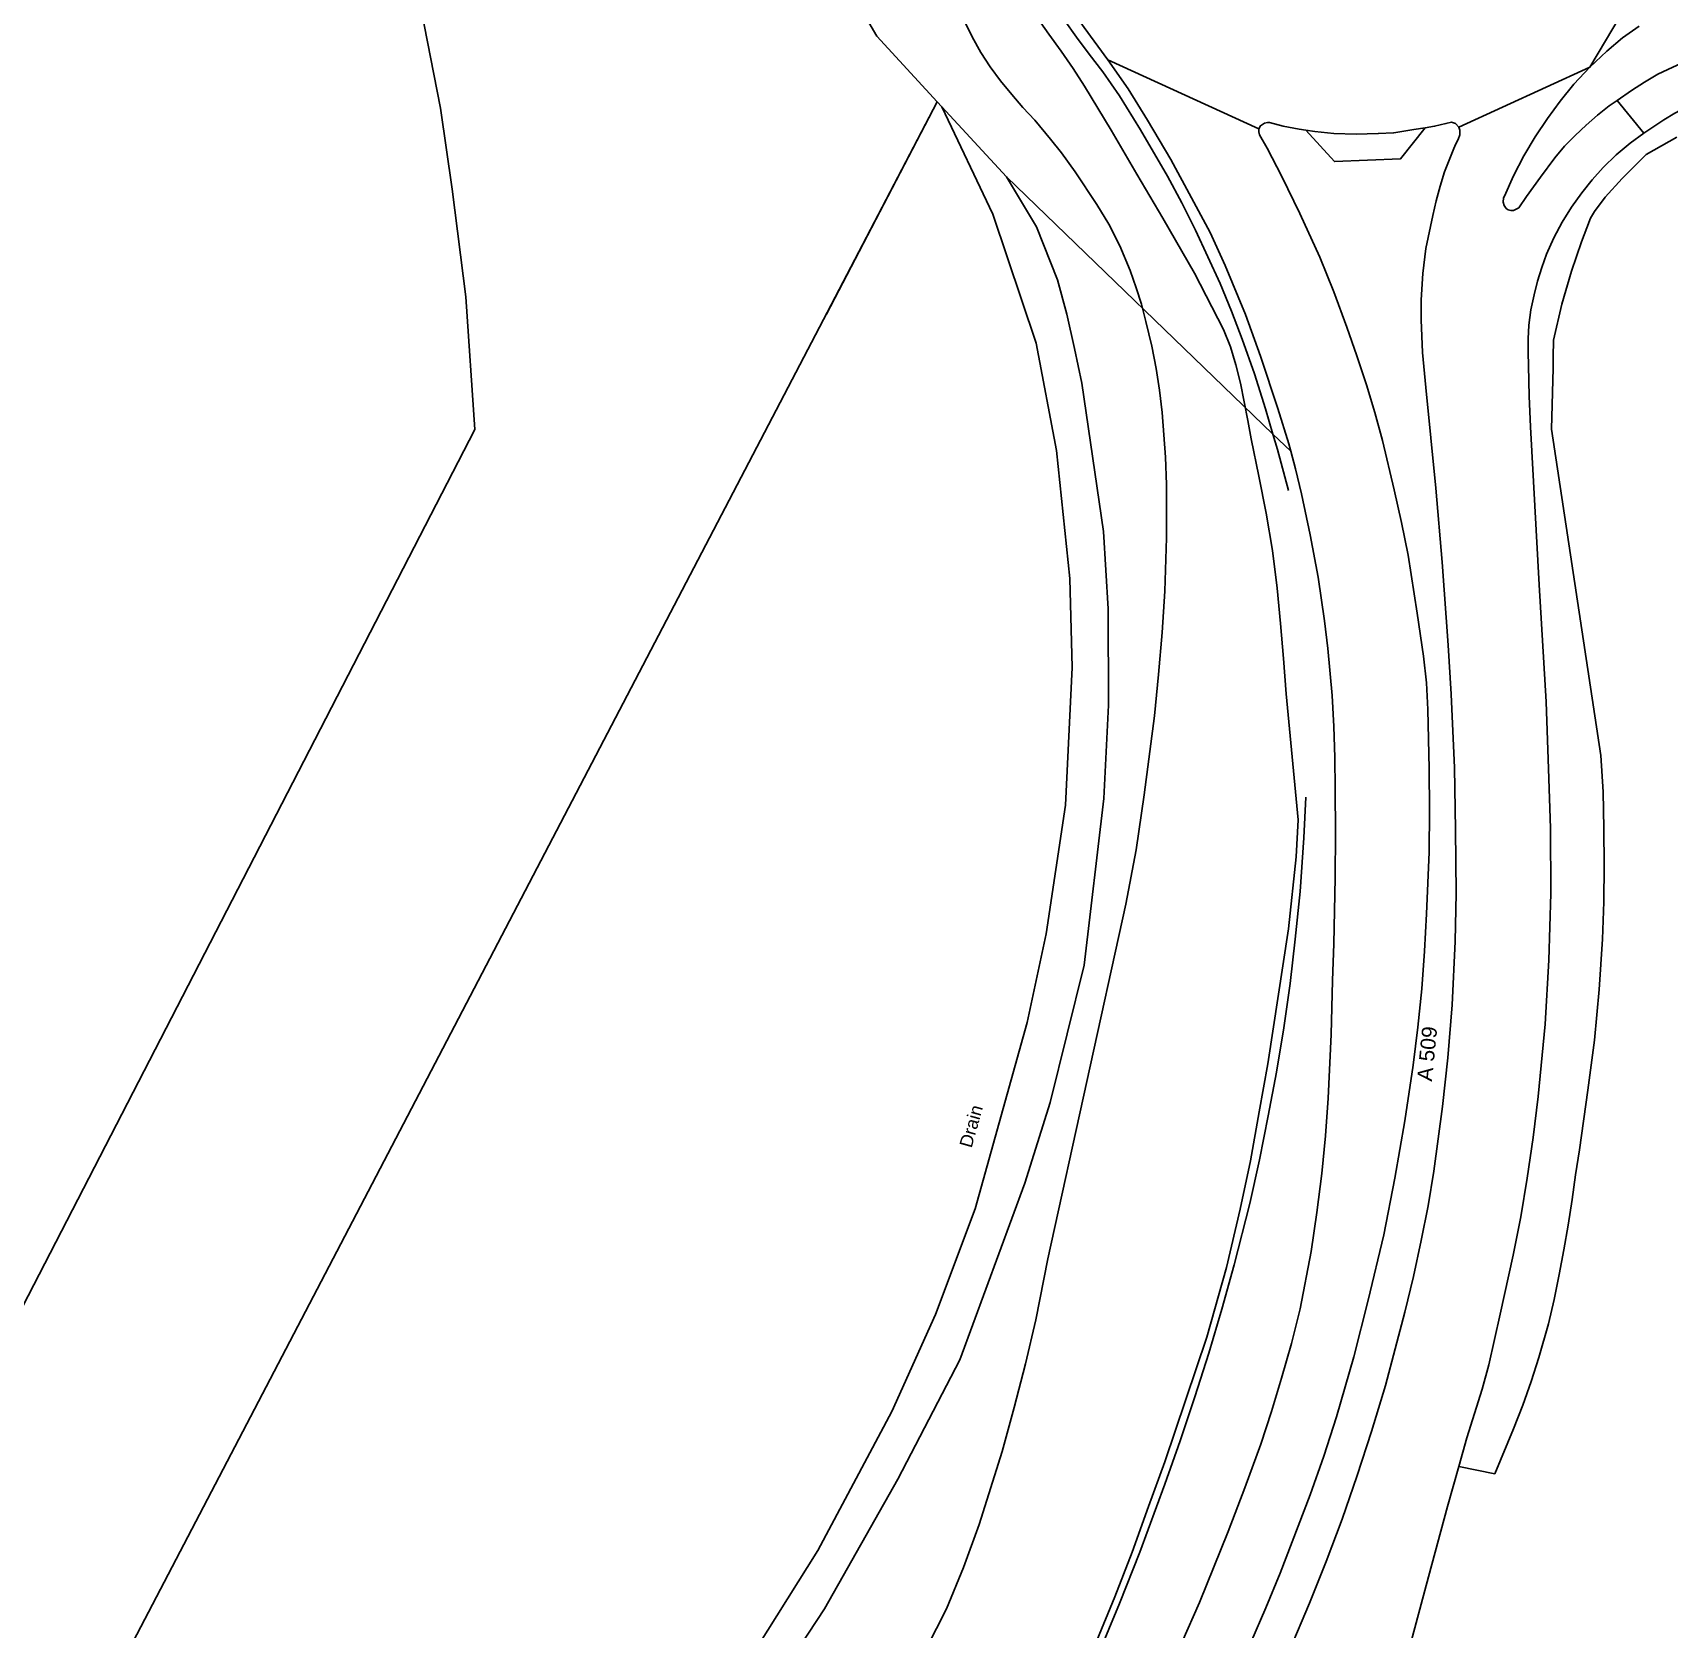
# Model space of a CAD drawing. Header units: millimetres. Extents: x 111502 to 977541, y 8702 to 1044108.
# Drawn here: x 975277.8 to 975468.2, y 476025.3 to 476211.1 of the extents above; entities that cross this region are included whole.
import ezdxf

# ---------------------------------------------------------------- set-up
doc = ezdxf.new("R2010")
doc.units = ezdxf.units.MM
doc.header["$LTSCALE"] = 0.25
doc.layers.add('X HVSS Site Background', color=8, linetype='Continuous')
doc.styles.add('OS Master Map$1$Standard', font='txt')

# ---------------------------------------------------------------- blocks, each defined once
blk = doc.blocks.new('OS MAP')
at = {"layer": 'X HVSS Site Background', "flags": 128}
for points in [[(489163.6, 240564.5), (489165.9, 240569.1), (489165.9, 240569.1), (489167.9, 240573.9), (489167.9, 240573.9), (489169.7, 240578.9), (489169.7, 240578.9), (489172.4, 240587.4), (489172.4, 240587.4), (489173.8, 240592.5), (489173.8, 240592.5), (489175.1, 240597.6), (489175.1, 240597.6), (489176.3, 240602.7), (489176.3, 240602.7), (489177.7, 240609.8), (489177.7, 240609.8), (489186.8, 240651.1), (489186.8, 240651.1), (489188, 240657.4), (489188, 240657.4), (489188.9, 240663.8), (489188.9, 240663.8), (489190.1, 240673), (489190.1, 240673), (489190.6, 240677.8), (489190.6, 240677.8), (489191, 240682.7), (489191, 240682.7), (489191.3, 240687.5), (489191.3, 240687.5), (489191.5, 240693.7), (489191.5, 240693.7), (489191.5, 240699.9), (489191.5, 240699.9), (489191.4, 240703.1), (489191.4, 240703.1), (489191, 240708.3), (489191, 240708.3), (489190.7, 240710.9), (489190.7, 240710.9), (489190.3, 240713.4), (489190.3, 240713.4), (489189.8, 240716), (489189.8, 240716), (489189.1, 240718.9), (489189.1, 240718.9), (489188.6, 240720.9), (489188.6, 240720.9), (489188, 240722.8), (489188, 240722.8), (489187.3, 240724.8), (489187.3, 240724.8), (489186.1, 240727.7), (489186.1, 240727.7), (489184.8, 240730.2), (489184.8, 240730.2), (489183.4, 240732.5), (489183.4, 240732.5), (489180.9, 240736.3), (489180.9, 240736.3), (489179.3, 240738.5), (489179.3, 240738.5), (489178, 240740.1), (489178, 240740.1), (489176.2, 240742.3), (489176.2, 240742.3), (489174.8, 240743.8), (489174.8, 240743.8), (489173.5, 240745.3), (489173.5, 240745.3), (489172.2, 240746.9), (489172.2, 240746.9), (489171, 240748.5), (489171, 240748.5), (489169.9, 240750.2), (489169.9, 240750.2), (489168.9, 240752), (489168.9, 240752), (489167.1, 240755.6)], [(489176.41, 240754.3), (489177.84, 240752.31), (489177.84, 240752.31), (489179.27, 240750.32), (489179.27, 240750.32), (489180.67, 240748.31), (489180.67, 240748.31), (489181.99, 240746.25), (489181.99, 240746.25), (489185.06, 240741.15), (489185.06, 240741.15), (489188.08, 240736.03), (489188.08, 240736.03), (489191.08, 240730.89), (489191.08, 240730.89), (489194.78, 240724.51), (489194.78, 240724.51), (489198.15, 240717.96), (489198.15, 240717.96), (489198.95, 240715.92), (489198.95, 240715.92), (489199.59, 240713.83), (489199.59, 240713.83), (489200.12, 240711.7), (489200.12, 240711.7), (489200.56, 240709.55), (489200.56, 240709.55), (489200.97, 240707.38), (489200.97, 240707.38), (489201.37, 240705.22), (489201.37, 240705.22), (489202.24, 240700.9), (489202.24, 240700.9), (489203.1, 240696.57), (489203.1, 240696.57), (489203.84, 240692.22), (489203.84, 240692.22), (489204.4, 240687.85), (489204.4, 240687.85), (489204.77, 240683.76), (489204.77, 240683.76), (489205.11, 240679.66), (489205.11, 240679.66), (489205.44, 240675.57), (489205.44, 240675.57), (489205.81, 240671.48), (489205.81, 240671.48), (489206.83, 240660.91), (489206.83, 240660.91), (489206.6, 240656.6), (489206.6, 240656.6), (489205.7, 240648.2), (489205.7, 240648.2), (489203.3, 240632.5), (489203.3, 240632.5), (489202.3, 240626.9), (489202.3, 240626.9), (489201.3, 240621.2), (489201.3, 240621.2), (489200.1, 240615.6), (489200.1, 240615.6), (489198.5, 240608.8), (489198.5, 240608.8), (489196.2, 240600.7), (489196.2, 240600.7), (489191.3, 240586.2), (489191.3, 240586.2), (489189.4, 240581), (489189.4, 240581), (489187.5, 240575.7), (489187.5, 240575.7), (489185.5, 240570.5), (489185.5, 240570.5), (489183.4, 240565.4)], [(489104.74, 240755.39), (489107.05, 240743.7), (489107.05, 240743.7), (489108.41, 240734.27), (489108.41, 240734.27), (489109.98, 240721.75), (489109.98, 240721.75), (489111.03, 240706.3), (489111.03, 240706.3), (489053.9, 240595.57)], [(489052.05, 240528.52), (489164.85, 240744.43)], [(489164.85, 240744.43), (489157.8, 240752.1), (489157.8, 240752.1), (489147.4, 240769.9), (489147.4, 240769.9), (489130.25, 240799.95), (489130.25, 240799.95), (489130.1, 240800.2), (489130.1, 240800.2), (489113.8, 240827.7), (489113.8, 240827.7), (489105, 240843.2), (489105, 240843.2), (489084.6, 240860), (489084.6, 240860), (489071.2, 240871), (489071.2, 240871), (489041.8, 240895.2)], [(489179.62, 240753.98), (489181.04, 240751.97), (489181.04, 240751.97), (489182.5, 240749.99), (489182.5, 240749.99), (489184.11, 240747.92), (489184.11, 240747.92), (489186.03, 240745.14), (489186.03, 240745.14), (489188.5, 240741.2), (489188.5, 240741.2), (489191.63, 240735.79), (489191.63, 240735.79), (489193.29, 240732.68), (489193.29, 240732.68), (489194.87, 240729.52), (489194.87, 240729.52), (489197.74, 240723.31), (489197.74, 240723.31), (489199.08, 240720.1), (489199.08, 240720.1), (489200.32, 240716.84), (489200.32, 240716.84), (489201.74, 240712.79), (489201.74, 240712.79), (489203.04, 240708.71), (489203.04, 240708.71), (489203.9, 240705.79)], [(489175.66, 240763.54), (489177.12, 240760.51), (489177.12, 240760.51), (489178.04, 240758.87), (489178.04, 240758.87), (489179.04, 240757.28), (489179.04, 240757.28), (489180.45, 240755.16), (489180.45, 240755.16), (489181.92, 240753.08), (489181.92, 240753.08), (489184.69, 240749.34)], [(489247.92, 240760.57), (489240.77, 240748.47)], [(489240.77, 240748.47), (489242.75, 240750.33), (489242.75, 240750.33), (489244.55, 240751.89), (489244.55, 240751.89), (489246.49, 240753.26)], [(489252.09, 240749.27), (489248.66, 240747.65), (489248.66, 240747.65), (489247.13, 240746.74), (489247.13, 240746.74), (489245.63, 240745.78), (489245.63, 240745.78), (489243.93, 240744.61)], [(489202.25, 240741.31), (489184.69, 240749.34)], [(489184.69, 240749.34), (489187.07, 240745.96), (489187.07, 240745.96), (489189.29, 240742.32), (489189.29, 240742.32), (489192.01, 240737.72), (489192.01, 240737.72), (489194.44, 240733.28), (489194.44, 240733.28), (489196.61, 240729.23), (489196.61, 240729.23), (489198.32, 240725.39), (489198.32, 240725.39), (489200.7, 240719.68), (489200.7, 240719.68), (489202.46, 240714.83), (489202.46, 240714.83), (489204.48, 240708.77), (489204.48, 240708.77), (489205.74, 240704.63), (489205.74, 240704.63), (489205.96, 240703.8)], [(489240.77, 240748.47), (489225.54, 240741.51)], [(489243.93, 240744.61), (489243, 240743.97), (489243, 240743.97), (489241.64, 240742.88), (489241.64, 240742.88), (489240.33, 240741.73), (489240.33, 240741.73), (489239.06, 240740.53), (489239.06, 240740.53), (489237.81, 240739.27), (489237.81, 240739.27), (489236.68, 240737.91), (489236.68, 240737.91), (489235.03, 240735.67), (489235.03, 240735.67), (489233.4, 240733.41), (489233.4, 240733.41), (489232.49, 240732.1), (489232.49, 240732.1), (489231.88, 240731.8), (489231.88, 240731.8), (489231.57, 240731.81), (489231.57, 240731.81), (489231.27, 240731.89), (489231.27, 240731.89), (489231.02, 240732.05), (489231.02, 240732.05), (489230.79, 240732.38), (489230.79, 240732.38), (489230.67, 240732.76), (489230.67, 240732.76), (489230.72, 240733.26), (489230.72, 240733.26), (489230.82, 240733.46), (489230.82, 240733.46), (489231.89, 240735.84), (489231.89, 240735.84), (489233.1, 240738.16), (489233.1, 240738.16), (489234.41, 240740.36), (489234.41, 240740.36), (489235.83, 240742.5), (489235.83, 240742.5), (489237.31, 240744.54), (489237.31, 240744.54), (489238.91, 240746.49), (489238.91, 240746.49), (489240.77, 240748.47)], [(489247.05, 240740.79), (489247.38, 240741.03), (489247.38, 240741.03), (489249.38, 240742.35), (489249.38, 240742.35), (489250.65, 240743.11)], [(489140.35, 240559), (489150.96, 240575.89), (489150.96, 240575.89), (489159.57, 240592.06), (489159.57, 240592.06), (489164.63, 240603.34), (489164.63, 240603.34), (489169.27, 240615.63), (489169.27, 240615.63), (489175.31, 240637.3), (489175.31, 240637.3), (489177.52, 240647.65), (489177.52, 240647.65), (489179.76, 240662.62), (489179.76, 240662.62), (489180.55, 240678.62), (489180.55, 240678.62), (489180.27, 240688.98), (489180.27, 240688.98), (489178.73, 240703.89), (489178.73, 240703.89), (489176.35, 240716.37), (489176.35, 240716.37), (489171.29, 240731.39), (489171.29, 240731.39), (489165.39, 240743.85)], [(489165.39, 240743.85), (489164.85, 240744.43)], [(489172.9, 240735.7), (489165.39, 240743.85)], [(489250.9, 240740.33), (489247.32, 240738.3), (489247.32, 240738.3), (489244.53, 240735.53), (489244.53, 240735.53), (489242.55, 240733.35), (489242.55, 240733.35), (489241.3, 240731.7), (489241.3, 240731.7), (489240.85, 240730.9), (489240.85, 240730.9), (489240.4, 240729.8), (489240.4, 240729.8), (489239.8, 240728.15), (489239.8, 240728.15), (489238.65, 240724.75), (489238.65, 240724.75), (489237.5, 240720.9), (489237.5, 240720.9), (489236.55, 240716.7), (489236.55, 240716.7), (489236.55, 240716.4), (489236.55, 240716.4), (489236.5, 240715.05), (489236.5, 240715.05), (489236.5, 240713.45), (489236.5, 240713.45), (489236.3, 240706.35), (489236.3, 240706.35), (489242.05, 240668.4), (489242.05, 240668.4), (489242.3, 240664.15), (489242.3, 240664.15), (489242.4, 240659.9), (489242.4, 240659.9), (489242.45, 240655.6), (489242.45, 240655.6), (489242.4, 240651.35), (489242.4, 240651.35), (489242.25, 240647), (489242.25, 240647), (489241.85, 240641.15), (489241.85, 240641.15), (489241.3, 240635.25), (489241.3, 240635.25), (489240.55, 240629.45), (489240.55, 240629.45), (489239.55, 240622.5), (489239.55, 240622.5), (489239.1, 240619.6), (489239.1, 240619.6), (489238.7, 240616.7), (489238.7, 240616.7), (489238.25, 240613.75), (489238.25, 240613.75), (489237.75, 240610.85), (489237.75, 240610.85), (489237.2, 240608), (489237.2, 240608), (489236.6, 240605.1), (489236.6, 240605.1), (489235.95, 240602.25), (489235.95, 240602.25), (489234.85, 240598.35), (489234.85, 240598.35), (489233.95, 240595.55), (489233.95, 240595.55), (489232.95, 240592.8), (489232.95, 240592.8), (489231.9, 240590.05), (489231.9, 240590.05), (489229.7, 240584.8)], [(489243.93, 240744.61), (489247.05, 240740.79)], [(489202.25, 240741.31), (489202.45, 240741.67), (489202.45, 240741.67), (489202.9, 240741.97), (489202.9, 240741.97), (489203.26, 240742.02), (489203.26, 240742.02), (489203.51, 240742.02), (489203.51, 240742.02), (489205.08, 240741.62), (489205.08, 240741.62), (489206.95, 240741.26), (489206.95, 240741.26), (489207.71, 240741.16)], [(489221.59, 240741.43), (489222.71, 240741.61), (489222.71, 240741.61), (489224.02, 240741.91), (489224.02, 240741.91), (489224.68, 240742.06), (489224.68, 240742.06), (489225.13, 240741.91), (489225.13, 240741.91), (489225.54, 240741.51)], [(489201.34, 240565.18), (489203.06, 240569.2), (489203.06, 240569.2), (489204.72, 240573.25), (489204.72, 240573.25), (489208.21, 240582.34), (489208.21, 240582.34), (489209.8, 240586.87), (489209.8, 240586.87), (489211.29, 240591.43), (489211.29, 240591.43), (489213.31, 240598.4), (489213.31, 240598.4), (489214.98, 240605.02), (489214.98, 240605.02), (489216.8, 240612.59), (489216.8, 240612.59), (489218.07, 240619.21), (489218.07, 240619.21), (489219.23, 240625.88), (489219.23, 240625.88), (489220.2, 240632.35), (489220.2, 240632.35), (489220.76, 240636.78), (489220.76, 240636.78), (489221.21, 240641.24), (489221.21, 240641.24), (489221.52, 240645.6), (489221.52, 240645.6), (489221.77, 240649.97), (489221.77, 240649.97), (489222.07, 240657.15), (489222.07, 240657.15), (489222.11, 240662), (489222.11, 240662), (489222.08, 240666.85), (489222.08, 240666.85), (489221.93, 240673.72), (489221.93, 240673.72), (489221.75, 240676.83), (489221.75, 240676.83), (489221.42, 240679.93), (489221.42, 240679.93), (489220.67, 240684.93), (489220.67, 240684.93), (489219.61, 240691.7), (489219.61, 240691.7), (489218.86, 240695.5), (489218.86, 240695.5), (489217.99, 240699.28), (489217.99, 240699.28), (489216.63, 240705.04), (489216.63, 240705.04), (489215.74, 240708.28), (489215.74, 240708.28), (489214.77, 240711.5), (489214.77, 240711.5), (489213.67, 240714.88), (489213.67, 240714.88), (489212.49, 240718.22), (489212.49, 240718.22), (489210.99, 240722.32), (489210.99, 240722.32), (489209.37, 240726.36), (489209.37, 240726.36), (489207.04, 240731.46), (489207.04, 240731.46), (489204.92, 240735.76), (489204.92, 240735.76), (489203.21, 240739.04), (489203.21, 240739.04), (489202.35, 240740.61), (489202.35, 240740.61), (489202.25, 240740.96), (489202.25, 240740.96), (489202.25, 240741.31)], [(489225.54, 240741.51), (489225.64, 240741.15), (489225.64, 240741.15), (489225.64, 240740.6), (489225.64, 240740.6), (489225.46, 240740.06), (489225.46, 240740.06), (489225.19, 240739.55), (489225.19, 240739.55), (489224.93, 240739.03), (489224.93, 240739.03), (489223.87, 240736.3), (489223.87, 240736.3), (489223.34, 240734.62), (489223.34, 240734.62), (489222.9, 240732.92), (489222.9, 240732.92), (489222.5, 240731.2), (489222.5, 240731.2), (489221.69, 240727.36), (489221.69, 240727.36), (489221.34, 240724.48), (489221.34, 240724.48), (489221.13, 240721.4), (489221.13, 240721.4), (489221.13, 240719.08), (489221.13, 240719.08), (489221.28, 240715.29), (489221.28, 240715.29), (489221.69, 240711.2), (489221.69, 240711.2), (489222.84, 240699.48), (489222.84, 240699.48), (489223.6, 240690.89), (489223.6, 240690.89), (489224.3, 240681.24), (489224.3, 240681.24), (489224.65, 240675.53), (489224.65, 240675.53), (489225.01, 240666.95), (489225.01, 240666.95), (489225.15, 240659.77), (489225.15, 240659.77), (489225.2, 240652.35), (489225.2, 240652.35), (489225.1, 240646.74), (489225.1, 240646.74), (489224.74, 240639.37), (489224.74, 240639.37), (489224.24, 240633.2), (489224.24, 240633.2), (489223.63, 240627.55), (489223.63, 240627.55), (489222.62, 240620.02), (489222.62, 240620.02), (489221.94, 240615.97), (489221.94, 240615.97), (489221.15, 240611.94), (489221.15, 240611.94), (489220.23, 240607.76), (489220.23, 240607.76), (489219.23, 240603.6), (489219.23, 240603.6), (489217, 240595.07), (489217, 240595.07), (489215.38, 240589.71), (489215.38, 240589.71), (489213.7, 240584.6), (489213.7, 240584.6), (489211.94, 240579.51), (489211.94, 240579.51), (489210.1, 240574.61), (489210.1, 240574.61), (489208.15, 240569.76), (489208.15, 240569.76), (489205.8, 240564.18)], [(489207.71, 240741.16), (489211.04, 240737.5), (489211.04, 240737.5), (489218.74, 240737.82), (489218.74, 240737.82), (489221.59, 240741.43)], [(489207.71, 240741.16), (489208.76, 240741.01), (489208.76, 240741.01), (489210.99, 240740.75), (489210.99, 240740.75), (489213.56, 240740.7), (489213.56, 240740.7), (489216.14, 240740.75), (489216.14, 240740.75), (489217.96, 240740.85), (489217.96, 240740.85), (489220.28, 240741.21), (489220.28, 240741.21), (489221.59, 240741.43)], [(489225.51, 240585.64), (489226.45, 240588.99), (489226.45, 240588.99), (489227.33, 240591.82), (489227.33, 240591.82), (489228.25, 240594.63), (489228.25, 240594.63), (489229.03, 240597.48), (489229.03, 240597.48), (489230.34, 240603.39), (489230.34, 240603.39), (489231.86, 240610.26), (489231.86, 240610.26), (489232.74, 240614.72), (489232.74, 240614.72), (489233.48, 240619.2), (489233.48, 240619.2), (489234.17, 240623.94), (489234.17, 240623.94), (489234.75, 240628.7), (489234.75, 240628.7), (489235.56, 240637.13), (489235.56, 240637.13), (489236.01, 240644.56), (489236.01, 240644.56), (489236.22, 240652.34), (489236.22, 240652.34), (489236.17, 240659.91), (489236.17, 240659.91), (489235.97, 240666.83), (489235.97, 240666.83), (489235.67, 240674.61), (489235.67, 240674.61), (489234.87, 240688.25), (489234.87, 240688.25), (489234.35, 240697.45), (489234.35, 240697.45), (489233.86, 240706.64), (489233.86, 240706.64), (489233.71, 240710.18), (489233.71, 240710.18), (489233.61, 240713.71), (489233.61, 240713.71), (489233.59, 240715.3), (489233.59, 240715.3), (489233.6, 240716.88), (489233.6, 240716.88), (489233.66, 240718.46), (489233.66, 240718.46), (489233.89, 240720.24), (489233.89, 240720.24), (489234.27, 240722), (489234.27, 240722), (489234.69, 240723.58), (489234.69, 240723.58), (489235.18, 240725.15), (489235.18, 240725.15), (489235.74, 240726.7), (489235.74, 240726.7), (489236.57, 240728.6), (489236.57, 240728.6), (489237.56, 240730.43), (489237.56, 240730.43), (489238.65, 240732.18), (489238.65, 240732.18), (489239.83, 240733.87), (489239.83, 240733.87), (489241.03, 240735.37), (489241.03, 240735.37), (489242.31, 240736.8), (489242.31, 240736.8), (489243.82, 240738.27), (489243.82, 240738.27), (489245.44, 240739.62), (489245.44, 240739.62), (489247.05, 240740.79)], [(489138.24, 240548.58), (489151.73, 240569.07), (489151.73, 240569.07), (489160.27, 240584.16), (489160.27, 240584.16), (489167.45, 240598.08), (489167.45, 240598.08), (489175.02, 240618.6), (489175.02, 240618.6), (489177.98, 240628.01), (489177.98, 240628.01), (489181.94, 240643.99), (489181.94, 240643.99), (489184.21, 240663.36), (489184.21, 240663.36), (489184.78, 240674.23), (489184.78, 240674.23), (489184.73, 240685.44), (489184.73, 240685.44), (489184.17, 240694.43), (489184.17, 240694.43), (489181.66, 240711.69), (489181.66, 240711.69), (489180.81, 240715.73), (489180.81, 240715.73), (489179.91, 240719.75), (489179.91, 240719.75), (489178.84, 240723.72), (489178.84, 240723.72), (489176.39, 240729.89), (489176.39, 240729.89), (489172.9, 240735.7)], [(489172.9, 240735.7), (489203.9, 240705.79)], [(489203.9, 240705.79), (489205.96, 240703.8)], [(489203.9, 240705.79), (489204.44, 240703.98), (489204.44, 240703.98), (489205.72, 240699.21)], [(489205.96, 240703.8), (489206.51, 240701.73), (489206.51, 240701.73), (489207.21, 240698.82), (489207.21, 240698.82), (489208.21, 240694.07), (489208.21, 240694.07), (489209.17, 240689.12), (489209.17, 240689.12), (489209.88, 240684.07), (489209.88, 240684.07), (489210.28, 240680.83), (489210.28, 240680.83), (489210.78, 240675.38), (489210.78, 240675.38), (489210.99, 240671.76), (489210.99, 240671.76), (489211.09, 240668.14), (489211.09, 240668.14), (489211.13, 240664.52), (489211.13, 240664.52), (489211.17, 240659.34), (489211.17, 240659.34), (489211.13, 240654.16), (489211.13, 240654.16), (489210.98, 240646.48), (489210.98, 240646.48), (489210.82, 240642.19), (489210.82, 240642.19), (489210.67, 240635.93), (489210.67, 240635.93), (489210.31, 240628.5), (489210.31, 240628.5), (489210.03, 240624.13), (489210.03, 240624.13), (489209.6, 240619.76), (489209.6, 240619.76), (489209.02, 240615.21), (489209.02, 240615.21), (489208.34, 240610.67), (489208.34, 240610.67), (489207.07, 240604), (489207.07, 240604), (489206.04, 240599.95), (489206.04, 240599.95), (489204.9, 240595.92), (489204.9, 240595.92), (489203.74, 240592.06), (489203.74, 240592.06), (489202.47, 240588.24), (489202.47, 240588.24), (489200.62, 240583.15), (489200.62, 240583.15), (489198.68, 240578.09), (489198.68, 240578.09), (489195.34, 240569.81), (489195.34, 240569.81), (489193.28, 240565.16)], [(489183.55, 240563.75), (489186.05, 240569.7), (489186.05, 240569.7), (489188.4, 240575.7), (489188.4, 240575.7), (489191.3, 240583.6), (489191.3, 240583.6), (489193.1, 240588.65), (489193.1, 240588.65), (489194.8, 240593.75), (489194.8, 240593.75), (489196.45, 240598.85), (489196.45, 240598.85), (489197.95, 240603.95), (489197.95, 240603.95), (489199.4, 240609.1), (489199.4, 240609.1), (489201.2, 240616.25), (489201.2, 240616.25), (489202.35, 240621.35), (489202.35, 240621.35), (489203.35, 240626.45), (489203.35, 240626.45), (489204.3, 240631.55), (489204.3, 240631.55), (489205.15, 240636.7), (489205.15, 240636.7), (489205.9, 240641.85), (489205.9, 240641.85), (489206.5, 240647), (489206.5, 240647), (489207.05, 240652.55), (489207.05, 240652.55), (489207.5, 240658.8), (489207.5, 240658.8), (489207.73, 240663.55)], [(489225.51, 240585.64), (489224.22, 240581.01), (489224.22, 240581.01), (489222, 240572.83), (489222, 240572.83), (489219.72, 240564.29), (489219.72, 240564.29), (489217.7, 240556.56)], [(489229.7, 240584.8), (489225.51, 240585.64)]]:
    blk.add_lwpolyline(points, dxfattribs=at)
at = {"layer": 'X HVSS Site Background'}
for points in [[(489176.41, 240754.3), (489177.84, 240752.31), (489179.27, 240750.32), (489180.67, 240748.31), (489181.99, 240746.25), (489185.06, 240741.15), (489188.08, 240736.03), (489191.08, 240730.89), (489194.78, 240724.51), (489198.15, 240717.96), (489198.95, 240715.92), (489199.59, 240713.83), (489200.12, 240711.7), (489200.56, 240709.55), (489200.97, 240707.38), (489201.37, 240705.22), (489202.24, 240700.9), (489203.1, 240696.57), (489203.84, 240692.22), (489204.4, 240687.85), (489204.77, 240683.76), (489205.11, 240679.66), (489205.44, 240675.57), (489205.81, 240671.48), (489206.83, 240660.91), (489206.6, 240656.6), (489205.7, 240648.2), (489203.3, 240632.5), (489202.3, 240626.9), (489201.3, 240621.2), (489200.1, 240615.6), (489198.5, 240608.8), (489196.2, 240600.7), (489191.3, 240586.2), (489189.4, 240581), (489187.5, 240575.7), (489185.5, 240570.5), (489183.4, 240565.4)], [(489179.62, 240753.98), (489181.04, 240751.97), (489182.5, 240749.99), (489184.11, 240747.92), (489186.03, 240745.14), (489188.5, 240741.2), (489191.63, 240735.79), (489193.29, 240732.68), (489194.87, 240729.52), (489197.74, 240723.31), (489199.08, 240720.1), (489200.32, 240716.84), (489201.74, 240712.79), (489203.04, 240708.71), (489203.9, 240705.79)], [(489163.6, 240564.5), (489165.9, 240569.1), (489167.9, 240573.9), (489169.7, 240578.9), (489172.4, 240587.4), (489173.8, 240592.5), (489175.1, 240597.6), (489176.3, 240602.7), (489177.7, 240609.8), (489186.8, 240651.1), (489188, 240657.4), (489188.9, 240663.8), (489190.1, 240673), (489190.6, 240677.8), (489191, 240682.7), (489191.3, 240687.5), (489191.5, 240693.7), (489191.5, 240699.9), (489191.4, 240703.1), (489191, 240708.3), (489190.7, 240710.9), (489190.3, 240713.4), (489189.8, 240716), (489189.1, 240718.9), (489188.6, 240720.9), (489188, 240722.8), (489187.3, 240724.8), (489186.1, 240727.7), (489184.8, 240730.2), (489183.4, 240732.5), (489180.9, 240736.3), (489179.3, 240738.5), (489178, 240740.1), (489176.2, 240742.3), (489174.8, 240743.8), (489173.5, 240745.3), (489172.2, 240746.9), (489171, 240748.5), (489169.9, 240750.2), (489168.9, 240752), (489167.1, 240755.6)], [(489164.85, 240744.43), (489157.8, 240752.1), (489147.4, 240769.9), (489130.25, 240799.95), (489130.1, 240800.2), (489113.8, 240827.7), (489105, 240843.2), (489084.6, 240860), (489075.25, 240867.68)], [(489175.66, 240763.54), (489177.12, 240760.51), (489178.04, 240758.87), (489179.04, 240757.28), (489180.45, 240755.16), (489181.92, 240753.08), (489184.69, 240749.34)], [(489247.92, 240760.57), (489240.77, 240748.47)], [(489240.77, 240748.47), (489242.75, 240750.33), (489244.55, 240751.89), (489246.49, 240753.26)], [(489275.89, 240752.49), (489275.67, 240752.22), (489275.36, 240752.02), (489275.03, 240751.89), (489274.51, 240751.81), (489273.97, 240751.84), (489272.91, 240752), (489271.85, 240752.19), (489269.98, 240752.34), (489268.11, 240752.39), (489266.24, 240752.36), (489264.37, 240752.24), (489262.24, 240752.02), (489260.13, 240751.69), (489258.01, 240751.25), (489255.93, 240750.68), (489254, 240750.02), (489252.09, 240749.27), (489248.66, 240747.65), (489247.13, 240746.74), (489245.63, 240745.78), (489243.93, 240744.61)], [(489202.25, 240741.31), (489184.69, 240749.34)], [(489184.69, 240749.34), (489187.07, 240745.96), (489189.29, 240742.32), (489192.01, 240737.72), (489194.44, 240733.28), (489196.61, 240729.23), (489198.32, 240725.39), (489200.7, 240719.68), (489202.46, 240714.83), (489204.48, 240708.77), (489205.74, 240704.63), (489205.96, 240703.8)], [(489240.77, 240748.47), (489225.54, 240741.51)], [(489243.93, 240744.61), (489243, 240743.97), (489241.64, 240742.88), (489240.33, 240741.73), (489239.06, 240740.53), (489237.81, 240739.27), (489236.68, 240737.91), (489235.03, 240735.67), (489233.4, 240733.41), (489232.49, 240732.1), (489231.88, 240731.8), (489231.57, 240731.81), (489231.27, 240731.89), (489231.02, 240732.05), (489230.79, 240732.38), (489230.67, 240732.76), (489230.72, 240733.26), (489230.82, 240733.46), (489231.89, 240735.84), (489233.1, 240738.16), (489234.41, 240740.36), (489235.83, 240742.5), (489237.31, 240744.54), (489238.91, 240746.49), (489240.77, 240748.47)], [(489247.05, 240740.79), (489247.38, 240741.03), (489249.38, 240742.35), (489250.65, 240743.11), (489251.96, 240743.81), (489255.19, 240745.13), (489257.57, 240745.87), (489259.99, 240746.49), (489261.69, 240746.85), (489263.41, 240747.11), (489265.15, 240747.3), (489266.83, 240747.4), (489268.52, 240747.4), (489270.2, 240747.29), (489272.43, 240746.99), (489274.64, 240746.53), (489277.03, 240745.9), (489279.39, 240745.17), (489283.18, 240743.6), (489289.29, 240740.37), (489294.3, 240737.58)], [(489140.35, 240559), (489150.96, 240575.89), (489159.57, 240592.06), (489164.63, 240603.34), (489169.27, 240615.63), (489175.31, 240637.3), (489177.52, 240647.65), (489179.76, 240662.62), (489180.55, 240678.62), (489180.27, 240688.98), (489178.73, 240703.89), (489176.35, 240716.37), (489171.29, 240731.39), (489165.39, 240743.85)], [(489151.94, 240719.72), (489164.85, 240744.43)], [(489165.39, 240743.85), (489164.85, 240744.43)], [(489172.9, 240735.7), (489165.39, 240743.85)], [(489225.51, 240585.64), (489229.7, 240584.8), (489231.9, 240590.05), (489232.95, 240592.8), (489233.95, 240595.55), (489234.85, 240598.35), (489235.95, 240602.25), (489236.6, 240605.1), (489237.2, 240608), (489237.75, 240610.85), (489238.25, 240613.75), (489238.7, 240616.7), (489239.1, 240619.6), (489239.55, 240622.5), (489240.55, 240629.45), (489241.3, 240635.25), (489241.85, 240641.15), (489242.25, 240647), (489242.4, 240651.35), (489242.45, 240655.6), (489242.4, 240659.9), (489242.3, 240664.15), (489242.05, 240668.4), (489236.3, 240706.35), (489236.5, 240713.45), (489236.5, 240715.05), (489236.55, 240716.4), (489236.55, 240716.7), (489237.5, 240720.9), (489238.65, 240724.75), (489239.8, 240728.15), (489240.4, 240729.8), (489240.85, 240730.9), (489241.3, 240731.7), (489242.55, 240733.35), (489244.53, 240735.53), (489247.32, 240738.3), (489250.9, 240740.33)], [(489243.93, 240744.61), (489247.05, 240740.79)], [(489202.25, 240741.31), (489202.45, 240741.67), (489202.9, 240741.97), (489203.26, 240742.02), (489203.51, 240742.02), (489205.08, 240741.62), (489206.95, 240741.26), (489207.71, 240741.16)], [(489221.59, 240741.43), (489222.71, 240741.61), (489224.02, 240741.91), (489224.68, 240742.06), (489225.13, 240741.91), (489225.54, 240741.51)], [(489201.34, 240565.18), (489203.06, 240569.2), (489204.72, 240573.25), (489208.21, 240582.34), (489209.8, 240586.87), (489211.29, 240591.43), (489213.31, 240598.4), (489214.98, 240605.02), (489216.8, 240612.59), (489218.07, 240619.21), (489219.23, 240625.88), (489220.2, 240632.35), (489220.76, 240636.78), (489221.21, 240641.24), (489221.52, 240645.6), (489221.77, 240649.97), (489222.07, 240657.15), (489222.11, 240662), (489222.08, 240666.85), (489221.93, 240673.72), (489221.75, 240676.83), (489221.42, 240679.93), (489220.67, 240684.93), (489219.61, 240691.7), (489218.86, 240695.5), (489217.99, 240699.28), (489216.63, 240705.04), (489215.74, 240708.28), (489214.77, 240711.5), (489213.67, 240714.88), (489212.49, 240718.22), (489210.99, 240722.32), (489209.37, 240726.36), (489207.04, 240731.46), (489204.92, 240735.76), (489203.21, 240739.04), (489202.35, 240740.61), (489202.25, 240740.96), (489202.25, 240741.31)], [(489225.54, 240741.51), (489225.64, 240741.15), (489225.64, 240740.6), (489225.46, 240740.06), (489225.19, 240739.55), (489224.93, 240739.03), (489223.87, 240736.3), (489223.34, 240734.62), (489222.9, 240732.92), (489222.5, 240731.2), (489221.69, 240727.36), (489221.34, 240724.48), (489221.13, 240721.4), (489221.13, 240719.08), (489221.28, 240715.29), (489221.69, 240711.2), (489222.84, 240699.48), (489223.6, 240690.89), (489224.3, 240681.24), (489224.65, 240675.53), (489225.01, 240666.95), (489225.15, 240659.77), (489225.2, 240652.35), (489225.1, 240646.74), (489224.74, 240639.37), (489224.24, 240633.2), (489223.63, 240627.55), (489222.62, 240620.02), (489221.94, 240615.97), (489221.15, 240611.94), (489220.23, 240607.76), (489219.23, 240603.6), (489217, 240595.07), (489215.38, 240589.71), (489213.7, 240584.6), (489211.94, 240579.51), (489210.1, 240574.61), (489208.15, 240569.76), (489205.8, 240564.18)], [(489207.71, 240741.16), (489208.76, 240741.01), (489210.99, 240740.75), (489213.56, 240740.7), (489216.14, 240740.75), (489217.96, 240740.85), (489220.28, 240741.21), (489221.59, 240741.43)], [(489207.71, 240741.16), (489211.04, 240737.5), (489218.74, 240737.82), (489221.59, 240741.43)], [(489225.51, 240585.64), (489226.45, 240588.99), (489227.33, 240591.82), (489228.25, 240594.63), (489229.03, 240597.48), (489230.34, 240603.39), (489231.86, 240610.26), (489232.74, 240614.72), (489233.48, 240619.2), (489234.17, 240623.94), (489234.75, 240628.7), (489235.56, 240637.13), (489236.01, 240644.56), (489236.22, 240652.34), (489236.17, 240659.91), (489235.97, 240666.83), (489235.67, 240674.61), (489234.87, 240688.25), (489234.35, 240697.45), (489233.86, 240706.64), (489233.71, 240710.18), (489233.61, 240713.71), (489233.59, 240715.3), (489233.6, 240716.88), (489233.66, 240718.46), (489233.89, 240720.24), (489234.27, 240722), (489234.69, 240723.58), (489235.18, 240725.15), (489235.74, 240726.7), (489236.57, 240728.6), (489237.56, 240730.43), (489238.65, 240732.18), (489239.83, 240733.87), (489241.03, 240735.37), (489242.31, 240736.8), (489243.82, 240738.27), (489245.44, 240739.62), (489247.05, 240740.79)], [(489138.24, 240548.58), (489151.73, 240569.07), (489160.27, 240584.16), (489167.45, 240598.08), (489175.02, 240618.6), (489177.98, 240628.01), (489181.94, 240643.99), (489184.21, 240663.36), (489184.78, 240674.23), (489184.73, 240685.44), (489184.17, 240694.43), (489181.66, 240711.69), (489180.81, 240715.73), (489179.91, 240719.75), (489178.84, 240723.72), (489176.39, 240729.89), (489172.9, 240735.7)], [(489172.9, 240735.7), (489203.9, 240705.79)], [(489203.9, 240705.79), (489205.96, 240703.8)], [(489203.9, 240705.79), (489204.44, 240703.98), (489205.72, 240699.21)], [(489205.96, 240703.8), (489206.51, 240701.73), (489207.21, 240698.82), (489208.21, 240694.07), (489209.17, 240689.12), (489209.88, 240684.07), (489210.28, 240680.83), (489210.78, 240675.38), (489210.99, 240671.76), (489211.09, 240668.14), (489211.13, 240664.52), (489211.17, 240659.34), (489211.13, 240654.16), (489210.98, 240646.48), (489210.82, 240642.19), (489210.67, 240635.93), (489210.31, 240628.5), (489210.03, 240624.13), (489209.6, 240619.76), (489209.02, 240615.21), (489208.34, 240610.67), (489207.07, 240604), (489206.04, 240599.95), (489204.9, 240595.92), (489203.74, 240592.06), (489202.47, 240588.24), (489200.62, 240583.15), (489198.68, 240578.09), (489195.34, 240569.81), (489193.28, 240565.16)], [(489183.55, 240563.75), (489186.05, 240569.7), (489188.4, 240575.7), (489191.3, 240583.6), (489193.1, 240588.65), (489194.8, 240593.75), (489196.45, 240598.85), (489197.95, 240603.95), (489199.4, 240609.1), (489201.2, 240616.25), (489202.35, 240621.35), (489203.35, 240626.45), (489204.3, 240631.55), (489205.15, 240636.7), (489205.9, 240641.85), (489206.5, 240647), (489207.05, 240652.55), (489207.5, 240658.8), (489207.73, 240663.55)], [(489225.51, 240585.64), (489224.22, 240581.01), (489222, 240572.83), (489219.72, 240564.29), (489217.7, 240556.56)]]:
    blk.add_lwpolyline(points, dxfattribs=at)
at = {"layer": 'X HVSS Site Background', "attachment_point": 7, "style": 'OS Master Map$1$Standard'}
for s, insert, char_height, rotation in [('{\\farial|b0|i0|c0|p34;A 509}', (489222.42, 240630.41), 1.75, 84.4), ('{\\farial|b0|i0|c0|p34;Drain}', (489168.85, 240622.63), 1.5, 74.4)]:
    blk.add_mtext(s, dxfattribs=dict(at, insert=insert, char_height=char_height, rotation=rotation))

msp = doc.modelspace()

# ---------------------------------------------------------------- block references
at = {"lineweight": 0}
msp.add_blockref('OS MAP', (486218.2, 235458.61), dxfattribs=at)

doc.saveas('drawing.dxf')
